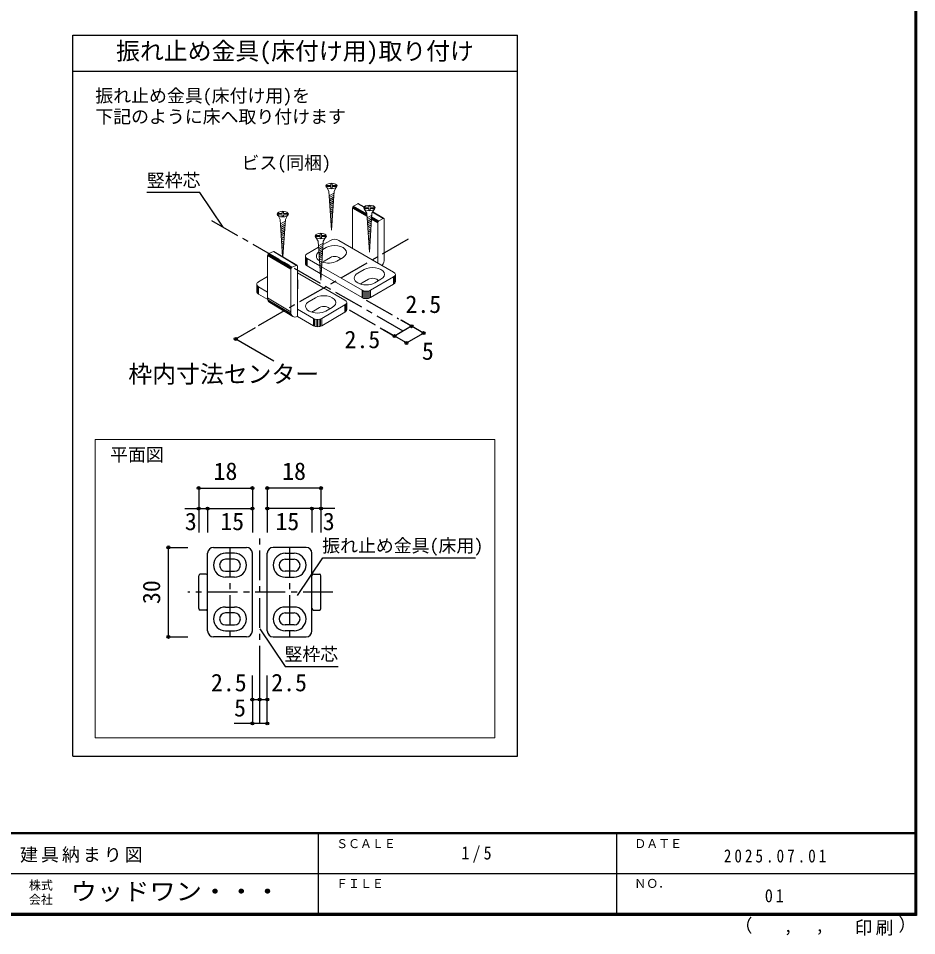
# Model space of a CAD drawing. Units: millimetres at full size, sheet at 1:5, with parts at other scales. Extents: x -973 to 977, y -718 to 696.
# Drawn here: x 224 to 977, y -718 to 51 of the extents above; entities that cross this region are included whole.
import ezdxf
from ezdxf.enums import TextEntityAlignment as Align

# ---------------------------------------------------------------- set-up
doc = ezdxf.new("R2010")
doc.units = ezdxf.units.MM
doc.header["$LTSCALE"] = 5
doc.header["$PDMODE"] = 32
doc.header["$PDSIZE"] = 2.5
doc.linetypes.add('CHAIN1', pattern=[8, 5, -1, 1, -1])
doc.layers.add('0-7_金物', color=7, linetype='Continuous', lineweight=18)
for name, color, linetype in [('0-A_文字', 3, 'Continuous'), ('0-B_寸法', 7, 'Continuous'), ('1-4_枠', 4, 'CHAIN1'), ('1-7_金物', 7, 'Continuous'), ('1-A_寸法', 7, 'Continuous'), ('1-B_寸法', 7, 'Continuous'), ('F-1_枠', 6, 'Continuous'), ('F-A_文字', 7, 'Continuous')]:
    doc.layers.add(name, color=color, linetype=linetype)
doc.styles.add('ＭＳ ゴシック', font='')
doc.styles.get('ＭＳ ゴシック').set_extended_font_data('MS Gothic')

msp = doc.modelspace()

# ---------------------------------------------------------------- linework, layer by layer
at = {"layer": '0-7_金物'}
for p, q in [((482.071, -90.957), (483.895, -94.116)), ((482.177, -89.185), (482.177, -90.219)), ((482.177, -89.185), (485.54, -89.185)), ((482.177, -90.219), (485.54, -90.219)), ((485.54, -87.669), (486.573, -87.669)), ((485.54, -89.185), (485.54, -87.669)), ((485.54, -91.735), (485.54, -90.219)), ((485.54, -91.735), (486.573, -91.735)), ((486.573, -89.185), (486.573, -87.669)), ((486.573, -89.185), (489.936, -89.185)), ((486.573, -90.219), (489.936, -90.219)), ((486.573, -91.735), (486.573, -90.219)), ((490.042, -90.957), (488.217, -94.116)), ((489.936, -90.219), (489.936, -89.185)), ((486.056, -126.735), (483.895, -94.116)), ((488.113, -95.691), (484.148, -97.935)), ((488.005, -97.319), (484.249, -99.446)), ((487.897, -98.947), (484.349, -100.956)), ((486.056, -126.735), (488.217, -94.116)), ((487.79, -100.575), (484.449, -102.466)), ((487.682, -102.203), (484.549, -103.977)), ((487.574, -103.831), (484.649, -105.487)), ((487.466, -105.46), (484.749, -106.998)), ((487.358, -107.088), (484.849, -108.508)), ((515.825, -114.143), (503.993, -107.312)), ((515.799, -113.754), (504.176, -107.044)), ((515.775, -113.392), (504.389, -106.819)), ((508.154, -104.61), (504.618, -106.652)), ((515.755, -113.081), (504.618, -106.652)), ((513.276, -107.568), (508.154, -104.61)), ((513.368, -107.392), (508.382, -104.513)), ((513.436, -107.287), (508.595, -104.492)), ((513.462, -107.252), (508.779, -104.549)), ((513.996, -107.556), (513.996, -108.59)), ((513.996, -107.556), (517.359, -107.556)), ((517.359, -106.04), (518.393, -106.04)), ((517.359, -107.556), (517.359, -106.04)), ((518.393, -107.556), (518.393, -106.04)), ((518.393, -107.556), (521.756, -107.556)), ((521.756, -108.59), (521.756, -107.556)), ((441.26, -114.519), (443.085, -117.678)), ((441.366, -112.747), (444.729, -112.747)), ((441.366, -112.747), (441.366, -113.781)), ((441.366, -113.781), (444.729, -113.781)), ((444.729, -112.747), (444.729, -111.231)), ((444.729, -111.231), (445.763, -111.231)), ((444.729, -115.297), (444.729, -113.781)), ((445.763, -112.747), (445.763, -111.231)), ((445.763, -112.747), (449.126, -112.747)), ((449.231, -114.519), (447.407, -117.678)), ((449.126, -113.781), (449.126, -112.747)), ((487.25, -108.716), (484.949, -110.019)), ((487.142, -110.344), (485.049, -111.529)), ((487.034, -111.972), (485.149, -113.039)), ((486.927, -113.6), (485.249, -114.55)), ((486.819, -115.228), (485.349, -116.06)), ((503.734, -141.863), (503.734, -108.183)), ((515.895, -115.204), (503.734, -108.183)), ((515.875, -114.893), (503.764, -107.901)), ((515.851, -114.531), (503.853, -107.604)), ((513.891, -109.328), (515.715, -112.487)), ((513.996, -108.59), (517.359, -108.59)), ((517.876, -145.106), (515.715, -112.487)), ((519.933, -114.062), (515.968, -116.306)), ((517.359, -110.106), (517.359, -108.59)), ((517.359, -110.106), (518.393, -110.106)), ((517.876, -145.106), (520.037, -112.487)), ((518.393, -108.59), (521.756, -108.59)), ((518.393, -110.106), (518.393, -108.59)), ((521.861, -109.328), (520.037, -112.487)), ((529.367, -116.858), (520.477, -111.726)), ((529.596, -116.761), (520.576, -111.553)), ((529.809, -116.74), (520.639, -111.445)), ((529.992, -116.796), (520.66, -111.408)), ((445.158, -148.981), (443.085, -117.678)), ((447.302, -119.253), (443.338, -121.497)), ((447.194, -120.881), (443.438, -123.008)), ((447.087, -122.509), (443.538, -124.518)), ((444.729, -115.297), (445.763, -115.297)), ((445.326, -149.081), (447.407, -117.678)), ((486.711, -116.856), (485.449, -117.571)), ((486.603, -118.485), (485.549, -119.081)), ((486.495, -120.113), (485.649, -120.592)), ((486.387, -121.741), (485.75, -122.102)), ((519.825, -115.69), (516.068, -117.817)), ((519.717, -117.318), (516.168, -119.327)), ((519.609, -118.946), (516.268, -120.838)), ((519.501, -120.574), (516.369, -122.348)), ((519.394, -122.203), (516.469, -123.859)), ((524.947, -120.43), (519.711, -117.407)), ((524.977, -120.149), (519.73, -117.119)), ((525.066, -119.851), (519.753, -116.784)), ((525.206, -119.559), (519.776, -116.424)), ((525.389, -119.291), (519.8, -116.064)), ((525.602, -119.066), (519.822, -115.729)), ((525.831, -118.899), (519.842, -115.441)), ((524.947, -154.111), (524.947, -120.43)), ((529.367, -116.858), (525.831, -118.899)), ((530.251, -117.368), (530.251, -151.049)), ((446.979, -124.137), (443.638, -126.029)), ((446.871, -125.765), (443.738, -127.539)), ((446.763, -127.394), (443.838, -129.049)), ((446.655, -129.022), (443.938, -130.56)), ((446.547, -130.65), (444.038, -132.07)), ((476.548, -131.118), (476.548, -129.602)), ((476.548, -129.602), (477.582, -129.602)), ((477.582, -131.118), (477.582, -129.602)), ((486.279, -123.369), (485.85, -123.612)), ((519.286, -123.831), (516.569, -125.369)), ((519.178, -125.459), (516.669, -126.879)), ((519.07, -127.087), (516.769, -128.39)), ((518.962, -128.715), (516.869, -129.9)), ((518.854, -130.343), (516.969, -131.411)), ((446.439, -132.278), (444.138, -133.581)), ((446.331, -133.906), (444.238, -135.091)), ((446.224, -135.534), (444.338, -136.602)), ((446.116, -137.162), (444.438, -138.112)), ((473.08, -132.89), (474.904, -136.05)), ((473.185, -131.118), (476.548, -131.118)), ((473.185, -131.118), (473.185, -132.152)), ((473.185, -132.152), (476.548, -132.152)), ((477.065, -168.668), (474.904, -136.05)), ((479.122, -137.624), (475.157, -139.869)), ((476.548, -133.668), (476.548, -132.152)), ((476.548, -133.668), (477.582, -133.668)), ((477.065, -168.668), (479.226, -136.05)), ((477.582, -131.118), (480.945, -131.118)), ((479.046, -138.766), (485.173, -135.229)), ((481.051, -132.89), (479.226, -136.05)), ((480.945, -132.152), (480.945, -131.118)), ((538.206, -161.765), (492.244, -135.229)), ((518.746, -131.971), (517.069, -132.921)), ((518.639, -133.599), (517.169, -134.431)), ((518.531, -135.228), (517.269, -135.942)), ((518.423, -136.856), (517.369, -137.452)), ((433.549, -146.323), (437.379, -144.716)), ((456.662, -156.206), (437.379, -144.716)), ((456.91, -156.139), (437.627, -144.649)), ((457.141, -156.15), (437.858, -144.66)), ((457.34, -156.239), (438.056, -144.749)), ((446.008, -138.79), (444.538, -139.622)), ((445.9, -140.419), (444.638, -141.133)), ((445.792, -142.047), (444.739, -142.643)), ((445.684, -143.675), (444.839, -144.154)), ((445.576, -145.303), (444.939, -145.664)), ((465.727, -146.456), (475.23, -140.969)), ((479.014, -139.252), (475.258, -141.379)), ((478.906, -140.88), (475.358, -142.889)), ((478.798, -142.508), (475.458, -144.4)), ((478.691, -144.137), (475.558, -145.91)), ((478.583, -145.765), (475.658, -147.421)), ((481.637, -141.353), (478.765, -143.011)), ((518.315, -138.484), (517.469, -138.963)), ((518.207, -140.112), (517.569, -140.473)), ((518.099, -141.74), (517.669, -141.984)), ((451.875, -159.298), (432.591, -147.807)), ((432.591, -147.807), (432.591, -183.53)), ((451.907, -159.004), (432.624, -147.513)), ((452.003, -158.702), (432.719, -147.212)), ((452.155, -158.414), (432.871, -146.924)), ((452.353, -158.159), (433.07, -146.668)), ((452.584, -157.954), (433.301, -146.463)), ((452.832, -157.813), (433.549, -146.323)), ((445.469, -146.931), (445.039, -147.175)), ((464.263, -148.497), (464.263, -154.621)), ((464.433, -149.244), (464.433, -155.368)), ((464.933, -149.941), (464.933, -156.064)), ((465.727, -150.538), (465.727, -156.662)), ((476.267, -156.624), (465.727, -150.538)), ((478.475, -147.393), (475.758, -148.931)), ((478.367, -149.021), (475.858, -150.441)), ((478.259, -150.649), (475.958, -151.952)), ((478.151, -152.277), (476.058, -153.462)), ((485.173, -149.518), (479.869, -152.58)), ((495.779, -149.518), (490.476, -152.58)), ((451.875, -159.298), (451.875, -195.021)), ((452.832, -157.813), (456.662, -156.206)), ((457.62, -199.106), (457.62, -156.887)), ((476.689, -162.991), (465.727, -156.662)), ((478.043, -153.905), (476.158, -154.973)), ((477.936, -155.534), (476.258, -156.483)), ((477.828, -157.162), (476.358, -157.994)), ((477.72, -158.79), (476.458, -159.504)), ((477.612, -160.418), (476.558, -161.014)), ((511.689, -177.075), (477.805, -157.511)), ((508.154, -162.786), (513.457, -159.724)), ((424.916, -170.018), (432.591, -165.587)), ((497.395, -185.327), (457.62, -162.363)), ((457.897, -168.997), (457.897, -175.121)), ((477.504, -162.046), (476.658, -162.525)), ((477.396, -163.674), (476.758, -164.035)), ((477.288, -165.302), (476.859, -165.546)), ((511.689, -183.198), (477.414, -163.409)), ((516.992, -167.889), (511.689, -170.951)), ((538.206, -165.848), (518.76, -177.075)), ((522.296, -170.951), (527.599, -167.889)), ((538.206, -165.848), (538.206, -171.971)), ((539, -165.25), (539, -171.374)), ((539.5, -164.554), (539.5, -170.677)), ((539.67, -163.806), (539.67, -169.93)), ((423.452, -172.059), (423.452, -178.183)), ((423.622, -172.806), (423.622, -178.93)), ((424.122, -173.503), (424.122, -179.626)), ((432.591, -178.532), (424.916, -174.101)), ((424.916, -174.101), (424.916, -180.224)), ((538.206, -171.971), (518.76, -183.198)), ((432.695, -184.715), (424.916, -180.224)), ((451.875, -195.021), (432.591, -183.53)), ((467.343, -186.348), (472.646, -183.286)), ((511.689, -177.075), (511.689, -183.198)), ((512.725, -177.533), (512.725, -183.657)), ((513.931, -177.822), (513.931, -183.945)), ((515.225, -177.92), (515.225, -184.044)), ((516.519, -177.822), (516.519, -183.945)), ((517.725, -177.533), (517.725, -183.657)), ((518.76, -177.075), (518.76, -183.198)), ((452.07, -196.62), (432.787, -185.129)), ((452.644, -197.946), (433.361, -186.455)), ((453.557, -198.908), (434.274, -187.417)), ((476.182, -191.451), (470.878, -194.513)), ((497.395, -189.41), (477.949, -200.637)), ((481.485, -194.513), (486.788, -191.451)), ((497.395, -189.41), (497.395, -195.534)), ((498.189, -188.812), (498.189, -194.936)), ((498.689, -188.116), (498.689, -194.24)), ((498.859, -187.369), (498.859, -193.492)), ((470.878, -200.637), (457.62, -192.982)), ((470.878, -206.76), (457.62, -199.106)), ((497.395, -195.534), (477.949, -206.76)), ((470.878, -200.637), (470.878, -206.76)), ((471.914, -201.095), (471.914, -207.219)), ((473.12, -201.384), (473.12, -207.508)), ((474.414, -201.482), (474.414, -207.606)), ((475.708, -201.384), (475.708, -207.508)), ((476.914, -201.095), (476.914, -207.219)), ((477.949, -200.637), (477.949, -206.76)), ((288.069, -552.197), (288.069, -302.063)), ((622.928, -552.197), (288.069, -552.197))]:
    msp.add_line(p, q, dxfattribs=at)
for points in [[(445.763, -115.297), (445.763, -113.781), (449.126, -113.781)], [(477.582, -133.668), (477.582, -132.152), (480.945, -132.152)], [(288.069, -302.063), (622.928, -302.063), (622.928, -552.197)]]:
    msp.add_lwpolyline(points, dxfattribs=at)
for centre in [(486.056, -89.702), (517.876, -108.073), (445.246, -113.264), (477.065, -131.635)]:
    msp.add_ellipse(centre, major_axis=(4.71, 0), ratio=0.5, dxfattribs=at)
for centre, major_axis, ratio, start_param, end_param in [((504.618, -107.672), (0.625, 1.083), 0.57735, 0.7853982, 2.3561945), ((508.154, -105.631), (0.625, 1.083), 0.57735, 6.2831853, 7.0685835), ((525.831, -119.92), (0.625, 1.083), 0.57735, 0.7853982, 2.3561945), ((529.367, -117.879), (0.625, 1.083), 0.57735, 5.4977871, 7.0685835), ((488.708, -137.27), (-5, 0), 0.57735, 3.9269908, 5.4977871), ((437.379, -145.798), (0.64, 1.074), 0.663414, 6.2296055, 7.0150037), ((483.405, -148.497), (10, 0), 0.57735, 2.4831952, 3.8764508), ((488.708, -145.435), (10, 0), 0.57735, 5.4977871, 8.6393798), ((433.549, -147.405), (0.64, 1.074), 0.663414, 0.7318184, 2.3026147), ((469.263, -148.497), (-5, 0), 0.57735, 5.4977871, 7.0685835), ((483.405, -148.497), (10, 0), 0.57735, 4.1506266, 5.4977871), ((483.405, -154.621), (5, 0), 0.57735, 2.3561945, 2.7802255), ((488.708, -151.559), (5, 0), 0.57735, 0.2617994, 2.3561945), ((524.947, -154.111), (3.75, 6.495), 0.57735, 4.712389, 5.4977871), ((452.832, -158.896), (0.64, 1.074), 0.663414, 0.7318184, 2.3026147), ((456.662, -157.289), (0.64, 1.074), 0.663414, 5.4442074, 7.0150037), ((469.263, -154.621), (-5, 0), 0.57735, 6.2831853, 7.0685835), ((520.528, -163.806), (10, 0), 0.57735, 5.4977871, 8.6393798), ((447.897, -168.997), (10, 0), 0.57735, 6.047146, 6.5192246), ((515.225, -166.868), (10, 0), 0.57735, 2.3561945, 5.4977871), ((520.528, -169.93), (5, 0), 0.57735, 0.2617994, 2.3561945), ((534.67, -163.806), (-5, 0), 0.57735, 2.3561945, 3.9269908), ((428.452, -172.059), (-5, 0), 0.57735, 5.4977871, 7.0685835), ((447.897, -175.121), (10, 0), 0.57735, 6.047146, 6.5192246), ((515.225, -172.992), (5, 0), 0.57735, 2.3561945, 2.7802255), ((534.67, -169.93), (-5, 0), 0.57735, 2.3561945, 3.1415927), ((428.452, -178.183), (-5, 0), 0.57735, 6.2831853, 7.0685835), ((438.336, -181.12), (3.839, 6.443), 0.663414, 2.3026147, 3.0880129), ((479.717, -187.369), (10, 0), 0.57735, 5.4977871, 8.6393798), ((515.225, -175.033), (-5, 0), 0.57735, 0.7853982, 2.3561945), ((515.225, -181.157), (-5, 0), 0.57735, 0.7853982, 2.3561945), ((474.414, -190.431), (10, 0), 0.57735, 2.3561945, 5.4977871), ((479.717, -193.492), (5, 0), 0.57735, 0.2617994, 2.3561945), ((493.859, -187.369), (-5, 0), 0.57735, 2.3561945, 3.9269908), ((457.62, -192.611), (3.839, 6.443), 0.663414, 2.3026147, 3.873411), ((474.414, -196.554), (5, 0), 0.57735, 2.3561945, 2.7802255), ((493.859, -193.492), (-5, 0), 0.57735, 2.3561945, 3.1415927), ((474.414, -198.595), (-5, 0), 0.57735, 0.7853982, 2.3561945), ((474.414, -204.719), (-5, 0), 0.57735, 0.7853982, 2.3561945)]:
    msp.add_ellipse(centre, major_axis=major_axis, ratio=ratio, start_param=start_param, end_param=end_param, dxfattribs=at)
at = {"layer": '0-A_文字'}
for p, q in [((269.205, 36.633), (641.917, 36.633)), ((269.205, -567.5), (269.205, 36.633)), ((641.917, -567.5), (641.917, 36.633)), ((269.205, 6.633), (641.917, 6.633)), ((269.205, -567.5), (641.917, -567.5))]:
    msp.add_line(p, q, dxfattribs=at)
at = {"layer": '0-A_文字', "color": 4}
for p, q in [((375.687, -95.203), (331.283, -95.203)), ((395.372, -124.295), (375.687, -95.203)), ((457.656, -432.706), (478.88, -401.339)), ((478.88, -401.339), (606.868, -401.339)), ((426.041, -460.811), (447.265, -492.178)), ((447.265, -492.178), (491.67, -492.178))]:
    msp.add_line(p, q, dxfattribs=at)
at = {"layer": '0-B_寸法', "color": 4, "linetype": 'CHAIN1'}
for p, q in [((546.115, -211.327), (383.962, -117.708)), ((550.307, -134.366), (424.557, -206.968)), ((515.225, -185.24), (542.331, -200.889)), ((500.93, -193.492), (530.327, -210.465))]:
    msp.add_line(p, q, dxfattribs=at)
at = {"layer": '0-B_寸法', "color": 4}
for p, q in [((553.262, -207.2), (538.968, -215.453)), ((553.262, -207.2), (544.291, -202.021)), ((563.262, -212.974), (544.621, -202.212)), ((405.773, -217.813), (422.416, -208.204)), ((530.327, -210.465), (538.968, -215.453)), ((548.968, -221.227), (530.327, -210.465)), ((548.968, -221.227), (563.262, -212.974)), ((405.773, -217.813), (437.652, -236.219))]:
    msp.add_line(p, q, dxfattribs=at)
at = {"layer": '0-B_寸法'}
for p in [(553.262, -207.2), (538.968, -215.453), (563.262, -212.974), (405.773, -217.813), (548.968, -221.227)]:
    msp.add_point(p, dxfattribs=at)
at = {"layer": '1-4_枠'}
for p, q in [((425.999, -539.995), (425.999, -382.463)), ((400.999, -392.463), (400.999, -467.463)), ((450.999, -392.463), (450.999, -467.463)), ((487.249, -429.963), (365.545, -429.963))]:
    msp.add_line(p, q, dxfattribs=at)
at = {"layer": '1-7_金物'}
for p, q in [((382.249, -462.463), (382.249, -397.463)), ((387.249, -392.463), (414.749, -392.463)), ((404.749, -397.463), (397.249, -397.463)), ((419.749, -462.463), (419.749, -397.463)), ((432.249, -462.463), (432.249, -397.463)), ((464.749, -392.463), (437.249, -392.463)), ((447.249, -397.463), (454.749, -397.463)), ((469.749, -462.463), (469.749, -397.463)), ((404.749, -402.463), (397.249, -402.463)), ((447.249, -402.463), (454.749, -402.463)), ((380.999, -414.963), (375.999, -414.963)), ((397.249, -412.463), (404.749, -412.463)), ((454.749, -412.463), (447.249, -412.463)), ((470.999, -414.963), (475.999, -414.963)), ((374.749, -443.713), (374.749, -416.213)), ((404.749, -417.463), (397.249, -417.463)), ((447.249, -417.463), (454.749, -417.463)), ((477.249, -443.713), (477.249, -416.213)), ((380.999, -444.963), (375.999, -444.963)), ((397.249, -442.463), (404.749, -442.463)), ((454.749, -442.463), (447.249, -442.463)), ((470.999, -444.963), (475.999, -444.963)), ((404.749, -447.463), (397.249, -447.463)), ((447.249, -447.463), (454.749, -447.463)), ((397.249, -457.463), (404.749, -457.463)), ((454.749, -457.463), (447.249, -457.463)), ((414.749, -467.463), (387.249, -467.463)), ((397.249, -462.463), (404.749, -462.463)), ((437.249, -467.463), (464.749, -467.463)), ((454.749, -462.463), (447.249, -462.463))]:
    msp.add_line(p, q, dxfattribs=at)
for centre, radius, start, end in [((387.249, -397.463), 5, 90, 180), ((397.249, -407.463), 10, 90, 270), ((404.749, -407.463), 10, 270, 90), ((414.749, -397.463), 5, 0, 90), ((437.249, -397.463), 5, 90, 180), ((447.249, -407.463), 10, 90, 270), ((454.749, -407.463), 10, 270, 90), ((464.749, -397.463), 5, 0, 90), ((397.249, -407.463), 5, 90, 270), ((404.749, -407.463), 5, 270, 90), ((447.249, -407.463), 5, 90, 270), ((454.749, -407.463), 5, 270, 90), ((375.999, -416.213), 1.25, 90, 180), ((380.999, -416.213), 1.25, 0, 90), ((470.999, -416.213), 1.25, 90, 180), ((475.999, -416.213), 1.25, 0, 90), ((375.999, -443.713), 1.25, 180, 270), ((380.999, -443.713), 1.25, 270, 0), ((397.249, -452.463), 10, 90, 270), ((404.749, -452.463), 10, 270, 90), ((447.249, -452.463), 10, 90, 270), ((454.749, -452.463), 10, 270, 90), ((470.999, -443.713), 1.25, 180, 270), ((475.999, -443.713), 1.25, 270, 0), ((397.249, -452.463), 5, 90, 270), ((404.749, -452.463), 5, 270, 90), ((447.249, -452.463), 5, 90, 270), ((454.749, -452.463), 5, 270, 90), ((387.249, -462.463), 5, 180, 270), ((414.749, -462.463), 5, 270, 0), ((437.249, -462.463), 5, 180, 270), ((464.749, -462.463), 5, 270, 0)]:
    msp.add_arc(centre, radius, start, end, dxfattribs=at)
at = {"layer": '1-B_寸法', "color": 4}
for p, q in [((374.749, -342.855), (419.749, -342.855)), ((374.749, -342.855), (374.749, -359.963)), ((419.749, -342.855), (419.749, -359.963)), ((432.249, -342.855), (432.249, -359.963)), ((477.249, -342.855), (432.249, -342.855)), ((477.249, -342.855), (477.249, -359.963)), ((363.184, -359.963), (382.249, -359.963)), ((374.749, -359.963), (374.749, -379.963)), ((382.249, -359.963), (382.249, -379.963)), ((382.249, -359.963), (419.749, -359.963)), ((419.749, -359.963), (419.749, -379.963)), ((469.749, -359.963), (432.249, -359.963)), ((432.249, -359.963), (432.249, -379.963)), ((469.749, -359.963), (469.749, -379.963)), ((488.814, -359.963), (469.749, -359.963)), ((477.249, -359.963), (477.249, -379.963)), ((349.366, -392.463), (365.545, -392.463)), ((349.366, -467.463), (349.366, -392.463)), ((349.366, -467.463), (365.545, -467.463)), ((419.749, -519.979), (419.749, -499.979)), ((425.999, -519.979), (425.999, -499.979)), ((432.249, -519.979), (432.249, -499.979)), ((419.749, -519.979), (419.749, -539.995)), ((419.749, -519.979), (425.999, -519.979)), ((425.999, -519.979), (432.249, -519.979)), ((432.249, -539.995), (432.249, -519.979)), ((432.249, -539.995), (404.45, -539.995))]:
    msp.add_line(p, q, dxfattribs=at)
at = {"layer": '1-B_寸法'}
for p in [(374.749, -342.855), (419.749, -342.855), (432.249, -342.855), (477.249, -342.855), (374.749, -359.963), (382.249, -359.963), (419.749, -359.963), (432.249, -359.963), (469.749, -359.963), (477.249, -359.963), (349.366, -392.463), (349.366, -467.463), (419.749, -519.979), (425.999, -519.979), (432.249, -519.979), (419.749, -539.995), (432.249, -539.995)]:
    msp.add_point(p, dxfattribs=at)
at = {"layer": 'F-1_枠'}
for p, q in [((974.986, 695.833), (974.986, -700.833)), ((975.82, 695.833), (975.82, -700.833)), ((976.653, 695.833), (976.653, -700.833)), ((976.653, -631.667), (-973.347, -631.667)), ((976.653, -632.5), (-973.347, -632.5)), ((474.986, -632.5), (474.986, -699.167)), ((724.986, -632.5), (724.986, -699.167)), ((1.653, -665.833), (974.986, -665.834)), ((976.653, -699.167), (-973.347, -699.167)), ((976.653, -700), (-973.347, -700)), ((976.653, -700.833), (-973.347, -700.833))]:
    msp.add_line(p, q, dxfattribs=at)

# ---------------------------------------------------------------- texts
at = {"layer": '0-A_文字', "color": 7, "style": 'ＭＳ ゴシック'}
for s, height, p in [('振れ止め金具(床付け用)取り付け', 14.66, (305.561, 11.633)), ('振れ止め金具(床付け用)を', 11, (288.114, -22.826)), ('下記のように床へ取り付けます', 11, (288.114, -40.362)), ('平面図', 11, (300.511, -323.54))]:
    msp.add_text(s, height=height, dxfattribs=at).set_placement(p, align=Align.BOTTOM_LEFT)
at = {"layer": '0-B_寸法', "style": 'ＭＳ ゴシック'}
for s, height, p in [('ビス(同梱)', 11, (410.628, -79.038)), ('2.5', 14.66, (548.098, -200.477)), ('2.5', 14.66, (497.034, -230.01)), ('5', 14.66, (561.903, -239.74)), ('枠内寸法センター', 14.66, (315.762, -258.983))]:
    msp.add_text(s, height=height, dxfattribs=at).set_placement(p, align=Align.BOTTOM_LEFT)
at = {"layer": '1-A_寸法', "style": 'ＭＳ ゴシック'}
for s, p in [('竪枠芯', (331.283, -93.704)), ('振れ止め金具(床用)', (478.285, -399.84)), ('竪枠芯', (446.67, -490.679))]:
    msp.add_text(s, height=11, dxfattribs=at).set_placement(p, align=Align.BOTTOM_LEFT)
at = {"layer": '1-B_寸法', "style": 'ＭＳ ゴシック'}
for s, p in [('18', (387.249, -340.355)), ('18', (444.749, -340.355)), ('3', (363.184, -382.463)), ('15', (392.874, -382.463)), ('15', (439.124, -382.463)), ('3', (478.814, -382.463)), ('2.5', (385.062, -517.479)), ('2.5', (435.591, -517.479)), ('5', (404.45, -538.607))]:
    msp.add_text(s, height=14.66, dxfattribs=at).set_placement(p, align=Align.BOTTOM_LEFT)
msp.add_text('30', height=14.66, rotation=90, dxfattribs=at).set_placement((346.866, -439.963), align=Align.BOTTOM_LEFT)
at = {"layer": 'F-A_文字', "style": 'ＭＳ ゴシック'}
for s, height, p in [('ＳＣＡＬＥ', 7.331, (489.986, -646.667)), ('ＤＡＴＥ', 7.331, (739.986, -646.667)), ('株式', 7.331, (232.486, -681.5)), ('ＦＩＬＥ', 7.331, (489.986, -680)), ('ＮＯ．', 7.331, (739.986, -680.001)), ('会社', 7.331, (232.486, -693.5)), ('（', 11, (823.992, -718.052)), ('）', 11, (961.387, -717.355)), (',', 11, (865.199, -718.052)), (',', 11, (891.686, -717.588))]:
    msp.add_text(s, height=height, dxfattribs=at).set_placement(p, align=Align.BOTTOM_LEFT)
at = {"layer": 'F-A_文字', "style": 'ＭＳ ゴシック', "width": 1.1}
msp.add_text('ウッドワン・・・', height=14.66, dxfattribs=at).set_placement((267.486, -692.5), align=Align.BOTTOM_LEFT)
at = {"layer": 'F-A_文字', "char_height": 11, "attachment_point": 7, "style": 'ＭＳ ゴシック'}
for s, insert in [('\\T1.17;建具納まり図', (224.986, -656.667)), ('\\T1.38;\\W0.9;1/5', (594.986, -656.667)), ('\\T1.39;\\W0.85;2025.07.01', (814.986, -656.667)), ('\\T1.36;\\W0.9;01', (849.361, -690.001)), ('\\T1.17;印刷', (924.678, -717.82))]:
    msp.add_mtext(s, dxfattribs=dict(at, insert=insert))

doc.saveas('drawing.dxf')
